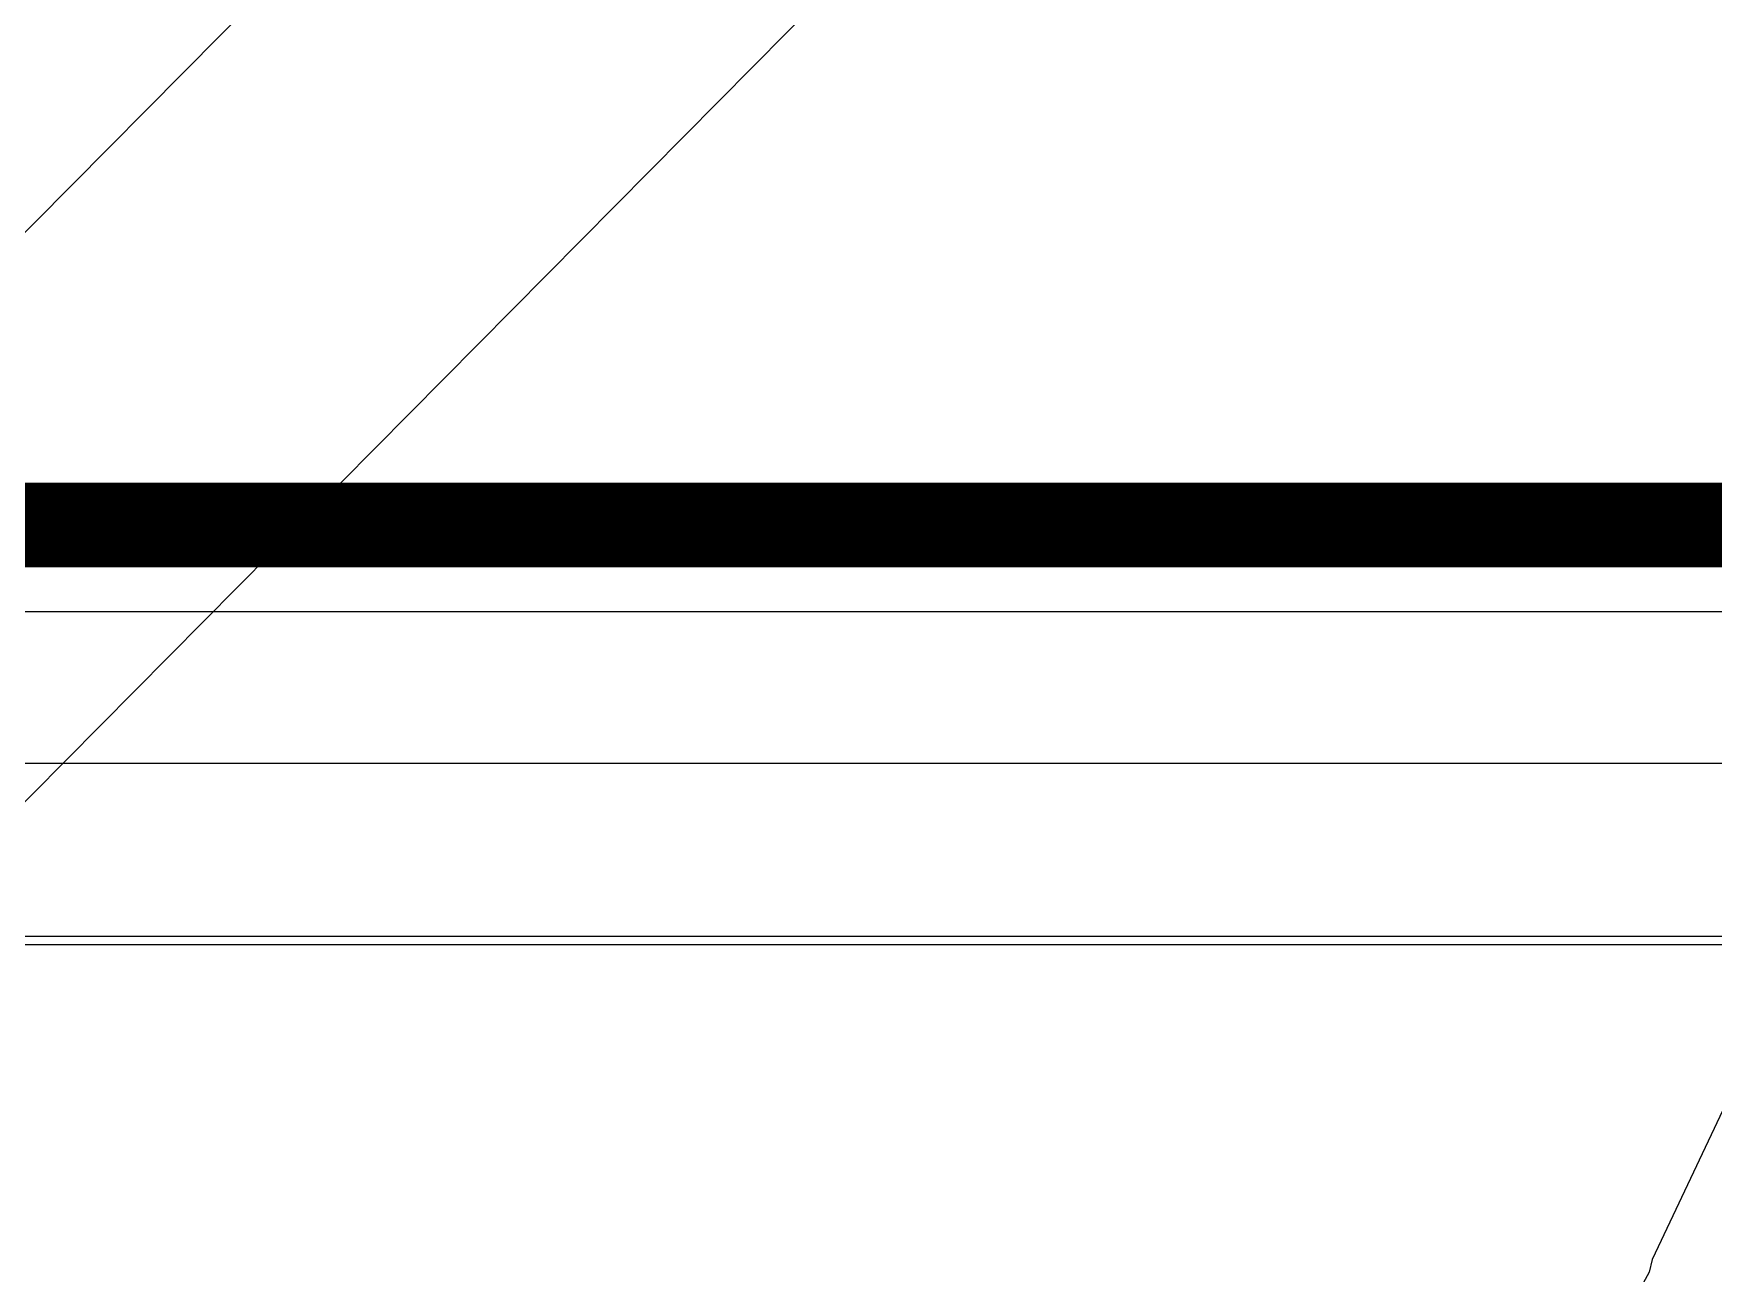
# Model space of a CAD drawing. Header units: inches. Extents: x -3 to 5259, y -3 to 5282.
# Drawn here: x 133.88 to 138.92, y 105.03 to 108.75 of the extents above; entities that cross this region are included whole.
import ezdxf

# ---------------------------------------------------------------- set-up
doc = ezdxf.new("R2010")
doc.units = ezdxf.units.IN
for name, color, linetype in [('Board Outline', 216, 'Continuous'), ('Bottom Layer', 5, 'Continuous'), ('Layer 1', 16, 'Continuous'), ('Layer 2', 76, 'Continuous'), ('Top Layer', 1, 'Continuous'), ('Top Solder', 216, 'Continuous')]:
    doc.layers.add(name, color=color, linetype=linetype)

# ---------------------------------------------------------------- blocks, each defined once
blk = doc.blocks.new('13_WQFN_HR__3_2__26')
at = {"layer": 'Top Solder'}
for p in [(-0.5467, -0.9227), (1.1783, -0.9227)]:
    blk.add_line(p, (5227.2803, 5276.701), dxfattribs=at)

msp = doc.modelspace()

# ---------------------------------------------------------------- linework, layer by layer
at = {"layer": 'Board Outline'}
msp.add_lwpolyline([(-2.7223, 107.2777, 0.254, 0.254, 0), (147.2777, 107.2777, 0.254, 0.254, 0)], format="xyseb", dxfattribs=at)
at = {"layer": 'Bottom Layer'}
for p, q in [((5.363, 106.045), (139.1612, 106.045)), ((48.1076, 106.0196), (139.1442, 106.0196)), ((139.014, 105.6533), (138.7402, 105.0745)), ((139.014, 105.6533), (138.7402, 105.0745)), ((138.7402, 105.0745), (138.7309, 105.0373)), ((138.7402, 105.0745), (138.7309, 105.0373)), ((138.7309, 105.0373), (138.7128, 105.0034)), ((138.7309, 105.0373), (138.7128, 105.0034))]:
    msp.add_line(p, q, dxfattribs=at)
at = {"layer": 'Layer 1'}
msp.add_line((-2.4634, 107.0187), (147.0187, 107.0187), dxfattribs=at)
at = {"layer": 'Layer 2'}
msp.add_line((119.2361, 106.5637), (146.6267, 106.5637), dxfattribs=at)
at = {"layer": 'Top Layer'}
for p, q in [((129.1369, 106.5637), (139.5568, 106.5637)), ((139.014, 105.6533), (138.7402, 105.0745)), ((138.7402, 105.0745), (138.7309, 105.0373)), ((138.7309, 105.0373), (138.7128, 105.0034))]:
    msp.add_line(p, q, dxfattribs=at)

# ---------------------------------------------------------------- block references
msp.add_blockref('13_WQFN_HR__3_2__26', (31.7605, 5.4558))

doc.saveas('drawing.dxf')
